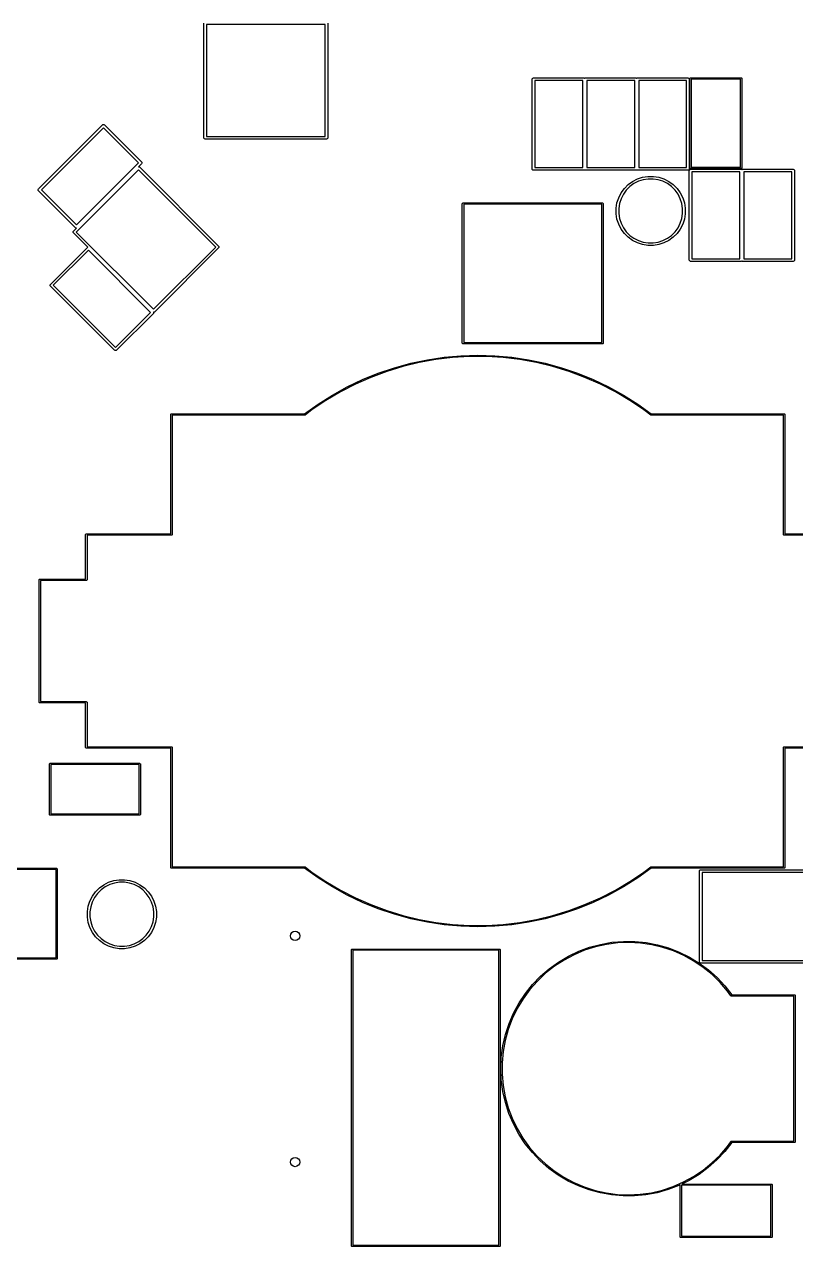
# Model space of a CAD drawing. Header units: inches. Extents: x 0.38 to 5.4, y 0.12 to 3.23.
# Drawn here: x 1.796 to 2.936, y 0.136 to 1.942 of the extents above; entities that cross this region are included whole.
import ezdxf

# ---------------------------------------------------------------- set-up
doc = ezdxf.new("R2010")
doc.units = ezdxf.units.IN
doc.header["$MEASUREMENT"] = 0
doc.layers.add('BLACK', color=250, linetype='CONTINUOUS')

msp = doc.modelspace()

# ---------------------------------------------------------------- linework, layer by layer
at = {"layer": 'BLACK', "linetype": 'CONTINUOUS'}
for p, q in [((2.0613, 1.7746), (2.0613, 1.9439)), ((2.0652, 1.942), (2.0652, 1.7766)), ((2.2408, 1.942), (2.0652, 1.942)), ((2.2408, 1.7766), (2.2408, 1.942)), ((2.2447, 1.9439), (2.2447, 1.7746)), ((2.5467, 1.861), (2.5468, 1.8617)), ((2.5467, 1.7287), (2.5467, 1.861)), ((2.5468, 1.8617), (2.5479, 1.8628)), ((2.5479, 1.8628), (2.5487, 1.8629)), ((2.5487, 1.8629), (2.6235, 1.8629)), ((2.6235, 1.8629), (2.6242, 1.8628)), ((2.6242, 1.8628), (2.6244, 1.8626)), ((2.6244, 1.8626), (2.6247, 1.8628)), ((2.6247, 1.8628), (2.6254, 1.8629)), ((2.6254, 1.8629), (2.7002, 1.8629)), ((2.7002, 1.8629), (2.701, 1.8628)), ((2.701, 1.8628), (2.7012, 1.8626)), ((2.7012, 1.8626), (2.7015, 1.8628)), ((2.7015, 1.8628), (2.7022, 1.8629)), ((2.7022, 1.8629), (2.777, 1.8629)), ((2.777, 1.8629), (2.7778, 1.8628)), ((2.7778, 1.8628), (2.7788, 1.8617)), ((2.7788, 1.8617), (2.779, 1.861)), ((2.779, 1.861), (2.779, 1.7287)), ((2.78, 1.8626), (2.7806, 1.8632)), ((2.78, 1.8622), (2.78, 1.8626)), ((2.78, 1.73), (2.78, 1.8622)), ((2.7806, 1.8632), (2.7809, 1.8632)), ((2.7809, 1.8632), (2.8557, 1.8632)), ((2.7819, 1.8613), (2.7819, 1.7309)), ((2.8548, 1.8613), (2.7819, 1.8613)), ((2.8548, 1.7309), (2.8548, 1.8613)), ((2.8557, 1.8632), (2.8561, 1.8632)), ((2.8561, 1.8632), (2.8567, 1.8626)), ((2.8567, 1.8626), (2.8567, 1.8622)), ((2.8567, 1.8622), (2.8567, 1.73)), ((2.5506, 1.859), (2.5506, 1.7306)), ((2.6215, 1.859), (2.5506, 1.859)), ((2.6215, 1.7306), (2.6215, 1.859)), ((2.6274, 1.859), (2.6274, 1.7306)), ((2.6983, 1.859), (2.6274, 1.859)), ((2.6983, 1.7306), (2.6983, 1.859)), ((2.7042, 1.859), (2.7042, 1.7306)), ((2.775, 1.859), (2.7042, 1.859)), ((2.775, 1.7306), (2.775, 1.859)), ((1.8171, 1.6989), (1.9118, 1.7936)), ((1.9132, 1.7894), (1.8213, 1.6975)), ((1.9118, 1.7936), (1.9124, 1.794)), ((1.9124, 1.794), (1.9139, 1.794)), ((1.965, 1.7376), (1.9132, 1.7894)), ((1.9139, 1.794), (1.9146, 1.7936)), ((1.9146, 1.7936), (1.9691, 1.739)), ((2.0614, 1.7739), (2.0613, 1.7746)), ((2.0625, 1.7728), (2.0614, 1.7739)), ((2.0632, 1.7727), (2.0625, 1.7728)), ((2.2428, 1.7727), (2.0632, 1.7727)), ((2.0652, 1.7766), (2.2408, 1.7766)), ((2.2435, 1.7728), (2.2428, 1.7727)), ((2.2446, 1.7739), (2.2435, 1.7728)), ((2.2447, 1.7746), (2.2446, 1.7739)), ((1.8731, 1.6457), (1.965, 1.7376)), ((1.9691, 1.7362), (1.9647, 1.7318)), ((1.9691, 1.739), (1.9696, 1.7384)), ((1.9696, 1.7368), (1.9691, 1.7362)), ((1.9696, 1.7384), (1.9696, 1.7368)), ((1.9696, 1.7368), (1.9696, 1.7368)), ((1.9648, 1.7272), (1.873, 1.6353)), ((1.9647, 1.7318), (1.9656, 1.7318)), ((2.079, 1.613), (1.9648, 1.7272)), ((1.9656, 1.7318), (1.9662, 1.7314)), ((1.9662, 1.7314), (2.0832, 1.6144)), ((2.5468, 1.7279), (2.5467, 1.7287)), ((2.5479, 1.7269), (2.5468, 1.7279)), ((2.5487, 1.7267), (2.5479, 1.7269)), ((2.6235, 1.7267), (2.5487, 1.7267)), ((2.5506, 1.7306), (2.6215, 1.7306)), ((2.6242, 1.7269), (2.6235, 1.7267)), ((2.6244, 1.7271), (2.6242, 1.7269)), ((2.6247, 1.7269), (2.6244, 1.7271)), ((2.6254, 1.7267), (2.6247, 1.7269)), ((2.7002, 1.7267), (2.6254, 1.7267)), ((2.6274, 1.7306), (2.6983, 1.7306)), ((2.701, 1.7269), (2.7002, 1.7267)), ((2.7012, 1.7271), (2.701, 1.7269)), ((2.7015, 1.7269), (2.7012, 1.7271)), ((2.7022, 1.7267), (2.7015, 1.7269)), ((2.777, 1.7267), (2.7022, 1.7267)), ((2.7023, 1.7137), (2.7099, 1.7161)), ((2.7042, 1.7306), (2.775, 1.7306)), ((2.7099, 1.7161), (2.7179, 1.7174)), ((2.7179, 1.7174), (2.7259, 1.7174)), ((2.7259, 1.7174), (2.7338, 1.7161)), ((2.7338, 1.7161), (2.7415, 1.7137)), ((2.7778, 1.7269), (2.777, 1.7267)), ((2.7788, 1.7279), (2.7778, 1.7269)), ((2.779, 1.7287), (2.7788, 1.7279)), ((2.779, 1.7261), (2.7791, 1.7269)), ((2.779, 1.5938), (2.779, 1.7261)), ((2.7791, 1.7269), (2.7802, 1.7279)), ((2.78, 1.7296), (2.78, 1.73)), ((2.7806, 1.7291), (2.78, 1.7296)), ((2.7802, 1.7279), (2.7809, 1.7281)), ((2.7809, 1.729), (2.7806, 1.7291)), ((2.8557, 1.729), (2.7809, 1.729)), ((2.7809, 1.7281), (2.8557, 1.7281)), ((2.7819, 1.7309), (2.8548, 1.7309)), ((2.7829, 1.7242), (2.7829, 1.5958)), ((2.8538, 1.7242), (2.7829, 1.7242)), ((2.8538, 1.5958), (2.8538, 1.7242)), ((2.8561, 1.7291), (2.8557, 1.729)), ((2.8557, 1.7281), (2.8565, 1.7279)), ((2.8567, 1.7296), (2.8561, 1.7291)), ((2.8565, 1.7279), (2.8567, 1.7277)), ((2.8567, 1.73), (2.8567, 1.7296)), ((2.8567, 1.7277), (2.857, 1.7279)), ((2.857, 1.7279), (2.8577, 1.7281)), ((2.8577, 1.7281), (2.9325, 1.7281)), ((2.8597, 1.7242), (2.8597, 1.5958)), ((2.9306, 1.7242), (2.8597, 1.7242)), ((2.9306, 1.5958), (2.9306, 1.7242)), ((2.9325, 1.7281), (2.9333, 1.7279)), ((2.9333, 1.7279), (2.9343, 1.7269)), ((2.9343, 1.7269), (2.9345, 1.7261)), ((2.9345, 1.7261), (2.9345, 1.5938)), ((1.8167, 1.6983), (1.8171, 1.6989)), ((1.8167, 1.6968), (1.8167, 1.6983)), ((2.6783, 1.6931), (2.683, 1.6996)), ((2.683, 1.6996), (2.6887, 1.7053)), ((2.6911, 1.7024), (2.6859, 1.6972)), ((2.6887, 1.7053), (2.6951, 1.71)), ((2.6971, 1.7068), (2.6911, 1.7024)), ((2.6951, 1.71), (2.7023, 1.7137)), ((2.7038, 1.7102), (2.6971, 1.7068)), ((2.7108, 1.7125), (2.7038, 1.7102)), ((2.7182, 1.7136), (2.7108, 1.7125)), ((2.7256, 1.7136), (2.7182, 1.7136)), ((2.733, 1.7125), (2.7256, 1.7136)), ((2.74, 1.7102), (2.733, 1.7125)), ((2.7467, 1.7068), (2.74, 1.7102)), ((2.7415, 1.7137), (2.7486, 1.71)), ((2.7527, 1.7024), (2.7467, 1.7068)), ((2.7486, 1.71), (2.7551, 1.7053)), ((2.7579, 1.6972), (2.7527, 1.7024)), ((2.7551, 1.7053), (2.7608, 1.6996)), ((2.7608, 1.6996), (2.7655, 1.6931)), ((1.8171, 1.6961), (1.8167, 1.6968)), ((1.8717, 1.6416), (1.8171, 1.6961)), ((1.8213, 1.6975), (1.8731, 1.6457)), ((2.6721, 1.6783), (2.6746, 1.686)), ((2.6746, 1.686), (2.6783, 1.6931)), ((2.6781, 1.6845), (2.6758, 1.6774)), ((2.6815, 1.6911), (2.6781, 1.6845)), ((2.6859, 1.6972), (2.6815, 1.6911)), ((2.7623, 1.6911), (2.7579, 1.6972)), ((2.7657, 1.6845), (2.7623, 1.6911)), ((2.7655, 1.6931), (2.7692, 1.686)), ((2.768, 1.6774), (2.7657, 1.6845)), ((2.7692, 1.686), (2.7717, 1.6783)), ((2.4435, 1.6772), (2.4436, 1.6776)), ((2.4435, 1.4709), (2.4435, 1.6772)), ((2.4436, 1.6776), (2.4442, 1.6781)), ((2.4442, 1.6781), (2.4445, 1.6782)), ((2.4445, 1.6782), (2.6508, 1.6782)), ((2.4455, 1.6762), (2.4455, 1.4719)), ((2.6498, 1.6762), (2.4455, 1.6762)), ((2.6498, 1.4719), (2.6498, 1.6762)), ((2.6508, 1.6782), (2.6512, 1.6781)), ((2.6512, 1.6781), (2.6517, 1.6776)), ((2.6517, 1.6776), (2.6518, 1.6772)), ((2.6518, 1.6772), (2.6518, 1.4709)), ((2.6709, 1.6704), (2.6721, 1.6783)), ((2.6709, 1.6701), (2.6709, 1.6704)), ((2.6709, 1.6624), (2.6709, 1.6701)), ((2.6721, 1.6544), (2.6709, 1.6624)), ((2.6758, 1.6774), (2.6746, 1.6701)), ((2.6746, 1.6701), (2.6746, 1.6627)), ((2.6746, 1.6627), (2.6758, 1.6553)), ((2.7691, 1.6701), (2.768, 1.6774)), ((2.768, 1.6553), (2.7691, 1.6627)), ((2.7691, 1.6627), (2.7691, 1.6701)), ((2.7717, 1.6783), (2.7729, 1.6704)), ((2.7729, 1.6624), (2.7717, 1.6544)), ((2.7729, 1.6704), (2.7729, 1.6624)), ((2.6746, 1.6468), (2.6721, 1.6544)), ((2.6783, 1.6396), (2.6746, 1.6468)), ((2.6758, 1.6553), (2.6781, 1.6482)), ((2.6781, 1.6482), (2.6815, 1.6416)), ((2.7623, 1.6416), (2.7657, 1.6482)), ((2.7692, 1.6468), (2.7655, 1.6396)), ((2.7657, 1.6482), (2.768, 1.6553)), ((2.7717, 1.6544), (2.7692, 1.6468)), ((1.8684, 1.6361), (1.8688, 1.6367)), ((1.8684, 1.6346), (1.8684, 1.6361)), ((1.8688, 1.6339), (1.8684, 1.6346)), ((1.8688, 1.6367), (1.8732, 1.6411)), ((1.8899, 1.6128), (1.8688, 1.6339)), ((1.8724, 1.6411), (1.8717, 1.6416)), ((1.8732, 1.6411), (1.8724, 1.6411)), ((1.873, 1.6353), (1.9871, 1.5212)), ((2.683, 1.6331), (2.6783, 1.6396)), ((2.6815, 1.6416), (2.6859, 1.6356)), ((2.6887, 1.6275), (2.683, 1.6331)), ((2.6859, 1.6356), (2.6911, 1.6303)), ((2.6951, 1.6227), (2.6887, 1.6275)), ((2.6911, 1.6303), (2.6971, 1.626)), ((2.6971, 1.626), (2.7038, 1.6226)), ((2.74, 1.6226), (2.7467, 1.626)), ((2.7467, 1.626), (2.7527, 1.6303)), ((2.7551, 1.6275), (2.7486, 1.6227)), ((2.7527, 1.6303), (2.7579, 1.6356)), ((2.7608, 1.6331), (2.7551, 1.6275)), ((2.7579, 1.6356), (2.7623, 1.6416)), ((2.7655, 1.6396), (2.7608, 1.6331)), ((1.8349, 1.5579), (1.8894, 1.6125)), ((1.8908, 1.6083), (1.839, 1.5565)), ((1.8894, 1.6125), (1.8899, 1.6128)), ((1.9827, 1.5164), (1.8908, 1.6083)), ((1.9871, 1.5212), (2.079, 1.613)), ((2.0832, 1.6117), (1.9885, 1.517)), ((2.0832, 1.6144), (2.0836, 1.6138)), ((2.0836, 1.6123), (2.0832, 1.6117)), ((2.0836, 1.6138), (2.0836, 1.6123)), ((2.7023, 1.6191), (2.6951, 1.6227)), ((2.7099, 1.6166), (2.7023, 1.6191)), ((2.7038, 1.6226), (2.7108, 1.6203)), ((2.7179, 1.6154), (2.7099, 1.6166)), ((2.7108, 1.6203), (2.7182, 1.6191)), ((2.7259, 1.6154), (2.7179, 1.6154)), ((2.7182, 1.6191), (2.7256, 1.6191)), ((2.7256, 1.6191), (2.733, 1.6203)), ((2.7338, 1.6166), (2.7259, 1.6154)), ((2.733, 1.6203), (2.74, 1.6226)), ((2.7415, 1.6191), (2.7338, 1.6166)), ((2.7486, 1.6227), (2.7415, 1.6191)), ((2.7791, 1.5931), (2.779, 1.5938)), ((2.7802, 1.592), (2.7791, 1.5931)), ((2.7809, 1.5919), (2.7802, 1.592)), ((2.8557, 1.5919), (2.7809, 1.5919)), ((2.7829, 1.5958), (2.8538, 1.5958)), ((2.8565, 1.592), (2.8557, 1.5919)), ((2.8567, 1.5923), (2.8565, 1.592)), ((2.857, 1.592), (2.8567, 1.5923)), ((2.8577, 1.5919), (2.857, 1.592)), ((2.9325, 1.5919), (2.8577, 1.5919)), ((2.8597, 1.5958), (2.9306, 1.5958)), ((2.9333, 1.592), (2.9325, 1.5919)), ((2.9343, 1.5931), (2.9333, 1.592)), ((2.9345, 1.5938), (2.9343, 1.5931)), ((1.8344, 1.5573), (1.8349, 1.5579)), ((1.8344, 1.5557), (1.8344, 1.5573)), ((1.8349, 1.5551), (1.8344, 1.5557)), ((1.9295, 1.4605), (1.8349, 1.5551)), ((1.839, 1.5565), (1.9309, 1.4646)), ((1.9309, 1.4646), (1.9827, 1.5164)), ((1.9869, 1.515), (1.9323, 1.4605)), ((1.9873, 1.5157), (1.9869, 1.515)), ((1.9879, 1.5166), (1.9873, 1.5166)), ((1.9873, 1.5166), (1.9873, 1.5157)), ((1.9885, 1.517), (1.9879, 1.5166)), ((2.4436, 1.4705), (2.4435, 1.4709)), ((2.4442, 1.47), (2.4436, 1.4705)), ((2.4445, 1.4699), (2.4442, 1.47)), ((2.6508, 1.4699), (2.4445, 1.4699)), ((2.4455, 1.4719), (2.6498, 1.4719)), ((2.6512, 1.47), (2.6508, 1.4699)), ((2.6517, 1.4705), (2.6512, 1.47)), ((2.6518, 1.4709), (2.6517, 1.4705)), ((1.9302, 1.46), (1.9295, 1.4605)), ((1.9317, 1.46), (1.9302, 1.46)), ((1.9323, 1.4605), (1.9317, 1.46)), ((2.3672, 1.4413), (2.3918, 1.4464)), ((2.4044, 1.4467), (2.3798, 1.4423)), ((2.3918, 1.4464), (2.4165, 1.4501)), ((2.4292, 1.4497), (2.4044, 1.4467)), ((2.4165, 1.4501), (2.4415, 1.4524)), ((2.4541, 1.4512), (2.4292, 1.4497)), ((2.4415, 1.4524), (2.4665, 1.4531)), ((2.479, 1.4512), (2.4541, 1.4512)), ((2.4665, 1.4531), (2.4916, 1.4524)), ((2.5039, 1.4497), (2.479, 1.4512)), ((2.4916, 1.4524), (2.5165, 1.4501)), ((2.5287, 1.4467), (2.5039, 1.4497)), ((2.5165, 1.4501), (2.5413, 1.4464)), ((2.5533, 1.4423), (2.5287, 1.4467)), ((2.5413, 1.4464), (2.5658, 1.4413)), ((2.3317, 1.4291), (2.3083, 1.4204)), ((2.3193, 1.4266), (2.3431, 1.4347)), ((2.3556, 1.4364), (2.3317, 1.4291)), ((2.3431, 1.4347), (2.3672, 1.4413)), ((2.3798, 1.4423), (2.3556, 1.4364)), ((2.5775, 1.4364), (2.5533, 1.4423)), ((2.5658, 1.4413), (2.59, 1.4347)), ((2.6014, 1.4291), (2.5775, 1.4364)), ((2.59, 1.4347), (2.6138, 1.4266)), ((2.6248, 1.4204), (2.6014, 1.4291)), ((2.2855, 1.4104), (2.2633, 1.399)), ((2.2735, 1.4064), (2.2961, 1.4172)), ((2.3083, 1.4204), (2.2855, 1.4104)), ((2.2961, 1.4172), (2.3193, 1.4266)), ((2.6138, 1.4266), (2.637, 1.4172)), ((2.6476, 1.4104), (2.6248, 1.4204)), ((2.637, 1.4172), (2.6596, 1.4064)), ((2.6698, 1.399), (2.6476, 1.4104)), ((2.2304, 1.3809), (2.2516, 1.3943)), ((2.2633, 1.399), (2.2418, 1.3863)), ((2.2516, 1.3943), (2.2735, 1.4064)), ((2.6596, 1.4064), (2.6815, 1.3943)), ((2.6913, 1.3863), (2.6698, 1.399)), ((2.6815, 1.3943), (2.7027, 1.3809)), ((2.2103, 1.3665), (2.2304, 1.3809)), ((2.2418, 1.3863), (2.2211, 1.3723)), ((2.7119, 1.3723), (2.6913, 1.3863)), ((2.7027, 1.3809), (2.7228, 1.3665)), ((2.0128, 1.3655), (2.0129, 1.3659)), ((2.0128, 1.1893), (2.0128, 1.3655)), ((2.0129, 1.3659), (2.0134, 1.3664)), ((2.0134, 1.3664), (2.0138, 1.3665)), ((2.0138, 1.3665), (2.2103, 1.3665)), ((2.2106, 1.3645), (2.0148, 1.3645)), ((2.0148, 1.3645), (2.0148, 1.1883)), ((2.2107, 1.3645), (2.2106, 1.3645)), ((2.211, 1.3646), (2.2107, 1.3645)), ((2.2107, 1.3645), (2.2107, 1.3645)), ((2.2107, 1.3645), (2.2107, 1.3645)), ((2.2111, 1.3647), (2.211, 1.3646)), ((2.2112, 1.3647), (2.2111, 1.3647)), ((2.2211, 1.3723), (2.2112, 1.3647)), ((2.7219, 1.3647), (2.7119, 1.3723)), ((2.722, 1.3647), (2.7219, 1.3647)), ((2.7221, 1.3646), (2.722, 1.3647)), ((2.7224, 1.3645), (2.7221, 1.3646)), ((2.9183, 1.3645), (2.7224, 1.3645)), ((2.7224, 1.3645), (2.7224, 1.3645)), ((2.7224, 1.3645), (2.7224, 1.3645)), ((2.7224, 1.3645), (2.7224, 1.3645)), ((2.7228, 1.3665), (2.9193, 1.3665)), ((2.9183, 1.1883), (2.9183, 1.3645)), ((2.9193, 1.3665), (2.9197, 1.3664)), ((2.9197, 1.3664), (2.9202, 1.3659)), ((2.9202, 1.3659), (2.9203, 1.3655)), ((2.9203, 1.3655), (2.9203, 1.1893)), ((1.8868, 1.1883), (1.8869, 1.1887)), ((1.8868, 1.1224), (1.8868, 1.1883)), ((1.8869, 1.1887), (1.8874, 1.1892)), ((1.8874, 1.1892), (1.8878, 1.1893)), ((1.8878, 1.1893), (2.0128, 1.1893)), ((2.0138, 1.1874), (1.8888, 1.1874)), ((1.8888, 1.1874), (1.8888, 1.1214)), ((2.0142, 1.1874), (2.0138, 1.1874)), ((2.0147, 1.188), (2.0142, 1.1874)), ((2.0148, 1.1883), (2.0147, 1.188)), ((2.9184, 1.188), (2.9183, 1.1883)), ((2.9189, 1.1874), (2.9184, 1.188)), ((2.9193, 1.1874), (2.9189, 1.1874)), ((3.0443, 1.1874), (2.9193, 1.1874)), ((2.9203, 1.1893), (3.0453, 1.1893)), ((1.8179, 1.1214), (1.818, 1.1218)), ((1.8179, 0.9403), (1.8179, 1.1214)), ((1.818, 1.1218), (1.8185, 1.1223)), ((1.8185, 1.1223), (1.8189, 1.1224)), ((1.8189, 1.1224), (1.8868, 1.1224)), ((1.8878, 1.1204), (1.8199, 1.1204)), ((1.8199, 1.1204), (1.8199, 0.9413)), ((1.8882, 1.1205), (1.8878, 1.1204)), ((1.8887, 1.121), (1.8882, 1.1205)), ((1.8888, 1.1214), (1.8887, 1.121)), ((1.818, 0.9399), (1.8179, 0.9403)), ((1.8185, 0.9394), (1.818, 0.9399)), ((1.8189, 0.9393), (1.8185, 0.9394)), ((1.8868, 0.9393), (1.8189, 0.9393)), ((1.8199, 0.9413), (1.8878, 0.9413)), ((1.8868, 0.8734), (1.8868, 0.9393)), ((1.8878, 0.9413), (1.8882, 0.9412)), ((1.8882, 0.9412), (1.8887, 0.9407)), ((1.8887, 0.9407), (1.8888, 0.9403)), ((1.8888, 0.9403), (1.8888, 0.8744)), ((1.8869, 0.873), (1.8868, 0.8734)), ((1.8874, 0.8725), (1.8869, 0.873)), ((1.8878, 0.8724), (1.8874, 0.8725)), ((2.0128, 0.8724), (1.8878, 0.8724)), ((1.8888, 0.8744), (2.0138, 0.8744)), ((2.0128, 0.6962), (2.0128, 0.8724)), ((2.0138, 0.8744), (2.0142, 0.8743)), ((2.0142, 0.8743), (2.0147, 0.8738)), ((2.0147, 0.8738), (2.0148, 0.8734)), ((2.0148, 0.8734), (2.0148, 0.6972)), ((2.9183, 0.8734), (2.9184, 0.8738)), ((2.9183, 0.6972), (2.9183, 0.8734)), ((2.9184, 0.8738), (2.9189, 0.8743)), ((2.9189, 0.8743), (2.9193, 0.8744)), ((2.9193, 0.8744), (3.0443, 0.8744)), ((3.0453, 0.8724), (2.9203, 0.8724)), ((2.9203, 0.8724), (2.9203, 0.6962)), ((1.8334, 0.8493), (1.8335, 0.8496)), ((1.8334, 0.7745), (1.8334, 0.8493)), ((1.8335, 0.8496), (1.834, 0.8502)), ((1.834, 0.8502), (1.8344, 0.8502)), ((1.8344, 0.8502), (1.9667, 0.8502)), ((1.9667, 0.8502), (1.9671, 0.8502)), ((1.9671, 0.8502), (1.9676, 0.8496)), ((1.9676, 0.8496), (1.9677, 0.8493)), ((1.9677, 0.8493), (1.9677, 0.7745)), ((1.8354, 0.8483), (1.8354, 0.7754)), ((1.9657, 0.8483), (1.8354, 0.8483)), ((1.9657, 0.7754), (1.9657, 0.8483)), ((1.8335, 0.7741), (1.8334, 0.7745)), ((1.834, 0.7735), (1.8335, 0.7741)), ((1.8344, 0.7735), (1.834, 0.7735)), ((1.9667, 0.7735), (1.8344, 0.7735)), ((1.8354, 0.7754), (1.9657, 0.7754)), ((1.9671, 0.7735), (1.9667, 0.7735)), ((1.9676, 0.7741), (1.9671, 0.7735)), ((1.9677, 0.7745), (1.9676, 0.7741)), ((1.7691, 0.695), (1.8439, 0.695)), ((1.843, 0.693), (1.7701, 0.693)), ((1.843, 0.5627), (1.843, 0.693)), ((1.8439, 0.695), (1.8443, 0.6949)), ((1.8443, 0.6949), (1.8449, 0.6944)), ((1.8449, 0.6944), (1.8449, 0.694)), ((1.8449, 0.694), (1.8449, 0.5617)), ((2.0129, 0.6958), (2.0128, 0.6962)), ((2.0134, 0.6953), (2.0129, 0.6958)), ((2.0138, 0.6952), (2.0134, 0.6953)), ((2.2103, 0.6952), (2.0138, 0.6952)), ((2.0148, 0.6972), (2.2106, 0.6972)), ((2.2304, 0.6808), (2.2103, 0.6952)), ((2.2106, 0.6972), (2.2107, 0.6972)), ((2.2107, 0.6972), (2.2107, 0.6972)), ((2.2107, 0.6972), (2.2107, 0.6972)), ((2.2107, 0.6972), (2.211, 0.6971)), ((2.211, 0.6971), (2.2111, 0.697)), ((2.2111, 0.697), (2.2112, 0.697)), ((2.2112, 0.697), (2.2211, 0.6894)), ((2.2211, 0.6894), (2.2418, 0.6755)), ((2.6913, 0.6755), (2.7119, 0.6894)), ((2.7228, 0.6952), (2.7027, 0.6808)), ((2.7119, 0.6894), (2.7219, 0.697)), ((2.7219, 0.697), (2.722, 0.697)), ((2.722, 0.697), (2.7221, 0.6971)), ((2.7221, 0.6971), (2.7224, 0.6972)), ((2.7224, 0.6972), (2.7224, 0.6972)), ((2.7224, 0.6972), (2.7224, 0.6972)), ((2.7224, 0.6972), (2.7224, 0.6972)), ((2.7224, 0.6972), (2.9183, 0.6972)), ((2.9193, 0.6952), (2.7228, 0.6952)), ((2.7939, 0.6908), (2.794, 0.6915)), ((2.7939, 0.5569), (2.7939, 0.6908)), ((2.794, 0.6915), (2.7951, 0.6926)), ((2.7951, 0.6926), (2.7958, 0.6928)), ((2.7958, 0.6928), (2.9573, 0.6928)), ((2.7978, 0.6888), (2.7978, 0.5589)), ((2.9553, 0.6888), (2.7978, 0.6888)), ((2.9197, 0.6953), (2.9193, 0.6952)), ((2.9202, 0.6958), (2.9197, 0.6953)), ((2.9203, 0.6962), (2.9202, 0.6958)), ((1.9072, 0.6659), (1.9137, 0.6706)), ((1.9137, 0.6706), (1.9208, 0.6743)), ((1.9223, 0.6708), (1.9156, 0.6674)), ((1.9208, 0.6743), (1.9284, 0.6768)), ((1.9293, 0.6731), (1.9223, 0.6708)), ((1.9284, 0.6768), (1.9364, 0.678)), ((1.9367, 0.6743), (1.9293, 0.6731)), ((1.9364, 0.678), (1.9444, 0.678)), ((1.9441, 0.6743), (1.9367, 0.6743)), ((1.9515, 0.6731), (1.9441, 0.6743)), ((1.9444, 0.678), (1.9523, 0.6768)), ((1.9585, 0.6708), (1.9515, 0.6731)), ((1.9523, 0.6768), (1.96, 0.6743)), ((1.9652, 0.6674), (1.9585, 0.6708)), ((1.96, 0.6743), (1.9671, 0.6706)), ((1.9671, 0.6706), (1.9736, 0.6659)), ((2.2516, 0.6674), (2.2304, 0.6808)), ((2.2418, 0.6755), (2.2633, 0.6628)), ((2.6698, 0.6628), (2.6913, 0.6755)), ((2.7027, 0.6808), (2.6815, 0.6674)), ((1.8931, 0.6466), (1.8968, 0.6537)), ((1.9, 0.6518), (1.8966, 0.6451)), ((1.8968, 0.6537), (1.9015, 0.6602)), ((1.9044, 0.6578), (1.9, 0.6518)), ((1.9015, 0.6602), (1.9072, 0.6659)), ((1.9096, 0.663), (1.9044, 0.6578)), ((1.9156, 0.6674), (1.9096, 0.663)), ((1.9712, 0.663), (1.9652, 0.6674)), ((1.9764, 0.6578), (1.9712, 0.663)), ((1.9736, 0.6659), (1.9793, 0.6602)), ((1.9808, 0.6518), (1.9764, 0.6578)), ((1.9793, 0.6602), (1.984, 0.6537)), ((1.9842, 0.6451), (1.9808, 0.6518)), ((1.984, 0.6537), (1.9877, 0.6466)), ((2.2735, 0.6553), (2.2516, 0.6674)), ((2.2633, 0.6628), (2.2855, 0.6514)), ((2.2961, 0.6445), (2.2735, 0.6553)), ((2.2855, 0.6514), (2.3083, 0.6413)), ((2.6248, 0.6413), (2.6476, 0.6514)), ((2.6596, 0.6553), (2.637, 0.6445)), ((2.6476, 0.6514), (2.6698, 0.6628)), ((2.6815, 0.6674), (2.6596, 0.6553)), ((1.8894, 0.631), (1.8906, 0.639)), ((1.8906, 0.639), (1.8931, 0.6466)), ((1.8943, 0.6381), (1.8931, 0.6307)), ((1.8966, 0.6451), (1.8943, 0.6381)), ((1.9865, 0.6381), (1.9842, 0.6451)), ((1.9876, 0.6307), (1.9865, 0.6381)), ((1.9877, 0.6466), (1.9902, 0.639)), ((1.9902, 0.639), (1.9914, 0.631)), ((2.3193, 0.6351), (2.2961, 0.6445)), ((2.3083, 0.6413), (2.3317, 0.6326)), ((2.3431, 0.6271), (2.3193, 0.6351)), ((2.3317, 0.6326), (2.3556, 0.6253)), ((2.5775, 0.6253), (2.6014, 0.6326)), ((2.6138, 0.6351), (2.59, 0.6271)), ((2.6014, 0.6326), (2.6248, 0.6413)), ((2.637, 0.6445), (2.6138, 0.6351)), ((1.8894, 0.6307), (1.8894, 0.631)), ((1.8894, 0.623), (1.8894, 0.6307)), ((1.8906, 0.6151), (1.8894, 0.623)), ((1.8931, 0.6074), (1.8906, 0.6151)), ((1.8931, 0.6307), (1.8931, 0.6233)), ((1.8931, 0.6233), (1.8943, 0.6159)), ((1.8943, 0.6159), (1.8966, 0.6089)), ((1.9842, 0.6089), (1.9865, 0.6159)), ((1.9865, 0.6159), (1.9876, 0.6233)), ((1.9876, 0.6233), (1.9876, 0.6307)), ((1.9902, 0.6151), (1.9877, 0.6074)), ((1.9914, 0.623), (1.9902, 0.6151)), ((1.9914, 0.631), (1.9914, 0.623)), ((2.3672, 0.6204), (2.3431, 0.6271)), ((2.3556, 0.6253), (2.3798, 0.6194)), ((2.3918, 0.6153), (2.3672, 0.6204)), ((2.3798, 0.6194), (2.4044, 0.615)), ((2.4165, 0.6116), (2.3918, 0.6153)), ((2.4044, 0.615), (2.4292, 0.612)), ((2.5039, 0.612), (2.5287, 0.615)), ((2.5413, 0.6153), (2.5165, 0.6116)), ((2.5287, 0.615), (2.5533, 0.6194)), ((2.5658, 0.6204), (2.5413, 0.6153)), ((2.5533, 0.6194), (2.5775, 0.6253)), ((2.59, 0.6271), (2.5658, 0.6204)), ((1.8968, 0.6003), (1.8931, 0.6074)), ((1.8966, 0.6089), (1.9, 0.6022)), ((1.9015, 0.5938), (1.8968, 0.6003)), ((1.9, 0.6022), (1.9044, 0.5962)), ((1.9044, 0.5962), (1.9096, 0.591)), ((1.9712, 0.591), (1.9764, 0.5962)), ((1.9764, 0.5962), (1.9808, 0.6022)), ((1.984, 0.6003), (1.9793, 0.5938)), ((1.9808, 0.6022), (1.9842, 0.6089)), ((1.9877, 0.6074), (1.984, 0.6003)), ((2.4415, 0.6093), (2.4165, 0.6116)), ((2.4292, 0.612), (2.4541, 0.6106)), ((2.4665, 0.6086), (2.4415, 0.6093)), ((2.4541, 0.6106), (2.479, 0.6106)), ((2.4916, 0.6093), (2.4665, 0.6086)), ((2.479, 0.6106), (2.5039, 0.612)), ((2.5165, 0.6116), (2.4916, 0.6093)), ((1.9072, 0.5881), (1.9015, 0.5938)), ((1.9137, 0.5834), (1.9072, 0.5881)), ((1.9096, 0.591), (1.9156, 0.5866)), ((1.9208, 0.5797), (1.9137, 0.5834)), ((1.9156, 0.5866), (1.9223, 0.5832)), ((1.9284, 0.5772), (1.9208, 0.5797)), ((1.9223, 0.5832), (1.9293, 0.5809)), ((1.9293, 0.5809), (1.9367, 0.5798)), ((1.9367, 0.5798), (1.9441, 0.5798)), ((1.9441, 0.5798), (1.9515, 0.5809)), ((1.9515, 0.5809), (1.9585, 0.5832)), ((1.96, 0.5797), (1.9523, 0.5772)), ((1.9585, 0.5832), (1.9652, 0.5866)), ((1.9671, 0.5834), (1.96, 0.5797)), ((1.9652, 0.5866), (1.9712, 0.591)), ((1.9736, 0.5881), (1.9671, 0.5834)), ((1.9793, 0.5938), (1.9736, 0.5881)), ((2.6156, 0.5724), (2.6315, 0.5782)), ((2.6401, 0.5789), (2.6241, 0.5738)), ((2.6315, 0.5782), (2.6479, 0.5826)), ((2.6565, 0.5825), (2.6401, 0.5789)), ((2.6479, 0.5826), (2.6646, 0.5856)), ((2.6732, 0.5847), (2.6565, 0.5825)), ((2.6646, 0.5856), (2.6815, 0.5869)), ((2.69, 0.5853), (2.6732, 0.5847)), ((2.6815, 0.5869), (2.6985, 0.5868)), ((2.7068, 0.5844), (2.69, 0.5853)), ((2.6985, 0.5868), (2.7154, 0.5852)), ((2.7234, 0.582), (2.7068, 0.5844)), ((2.7154, 0.5852), (2.732, 0.582)), ((2.7397, 0.5781), (2.7234, 0.582)), ((2.732, 0.582), (2.7483, 0.5773)), ((2.7557, 0.5728), (2.7397, 0.5781)), ((1.8439, 0.5607), (1.7691, 0.5607)), ((1.7701, 0.5627), (1.843, 0.5627)), ((1.8443, 0.5608), (1.8439, 0.5607)), ((1.8449, 0.5613), (1.8443, 0.5608)), ((1.8449, 0.5617), (1.8449, 0.5613)), ((1.9364, 0.576), (1.9284, 0.5772)), ((1.9444, 0.576), (1.9364, 0.576)), ((1.9523, 0.5772), (1.9444, 0.576)), ((2.2795, 0.5748), (2.2796, 0.5751)), ((2.2795, 0.137), (2.2795, 0.5748)), ((2.2796, 0.5751), (2.2801, 0.5757)), ((2.2801, 0.5757), (2.2805, 0.5757)), ((2.2805, 0.5757), (2.4986, 0.5757)), ((2.2815, 0.5738), (2.2815, 0.1379)), ((2.4976, 0.5738), (2.2815, 0.5738)), ((2.4976, 0.1379), (2.4976, 0.5738)), ((2.4986, 0.5757), (2.499, 0.5757)), ((2.499, 0.5757), (2.4995, 0.5751)), ((2.4995, 0.5751), (2.4996, 0.5748)), ((2.4996, 0.5748), (2.4996, 0.137)), ((2.5857, 0.5565), (2.6003, 0.5651)), ((2.6087, 0.5673), (2.5938, 0.5594)), ((2.6003, 0.5651), (2.6156, 0.5724)), ((2.6241, 0.5738), (2.6087, 0.5673)), ((2.7483, 0.5773), (2.7642, 0.5712)), ((2.7711, 0.566), (2.7557, 0.5728)), ((2.7642, 0.5712), (2.7794, 0.5637)), ((2.7858, 0.5579), (2.7711, 0.566)), ((2.7794, 0.5637), (2.7938, 0.5549)), ((2.5591, 0.5355), (2.5719, 0.5466)), ((2.5797, 0.5503), (2.5666, 0.5398)), ((2.5719, 0.5466), (2.5857, 0.5565)), ((2.5938, 0.5594), (2.5797, 0.5503)), ((2.7997, 0.5485), (2.7858, 0.5579)), ((2.7938, 0.5549), (2.8075, 0.5448)), ((2.794, 0.5562), (2.7939, 0.5569)), ((2.7951, 0.5551), (2.794, 0.5562)), ((2.7958, 0.555), (2.7951, 0.5551)), ((2.9573, 0.555), (2.7958, 0.555)), ((2.7978, 0.5589), (2.9553, 0.5589)), ((2.8127, 0.5379), (2.7997, 0.5485)), ((2.8075, 0.5448), (2.8201, 0.5335)), ((2.5544, 0.5283), (2.5433, 0.5157)), ((2.5473, 0.5233), (2.5591, 0.5355)), ((2.5666, 0.5398), (2.5544, 0.5283)), ((2.8247, 0.5262), (2.8127, 0.5379)), ((2.8201, 0.5335), (2.8317, 0.5211)), ((2.8356, 0.5134), (2.8247, 0.5262)), ((2.5273, 0.496), (2.5367, 0.5101)), ((2.5433, 0.5157), (2.5333, 0.5021)), ((2.5367, 0.5101), (2.5473, 0.5233)), ((2.8317, 0.5211), (2.8418, 0.5081)), ((2.8405, 0.5066), (2.8356, 0.5134)), ((2.8408, 0.5063), (2.8405, 0.5066)), ((2.8409, 0.5062), (2.8408, 0.5063)), ((2.841, 0.5062), (2.8409, 0.5062)), ((2.8413, 0.5061), (2.841, 0.5062)), ((2.841, 0.5062), (2.841, 0.5062)), ((2.841, 0.5062), (2.841, 0.5062)), ((2.9336, 0.5061), (2.8413, 0.5061)), ((2.8418, 0.5081), (2.9346, 0.5081)), ((2.9336, 0.2916), (2.9336, 0.5061)), ((2.9346, 0.5081), (2.935, 0.508)), ((2.935, 0.508), (2.9355, 0.5075)), ((2.9355, 0.5075), (2.9356, 0.5071)), ((2.9356, 0.5071), (2.9356, 0.2906)), ((2.5247, 0.4877), (2.5173, 0.4726)), ((2.5192, 0.4811), (2.5273, 0.496)), ((2.5333, 0.5021), (2.5247, 0.4877)), ((2.5173, 0.4726), (2.5114, 0.4569)), ((2.5125, 0.4655), (2.5192, 0.4811)), ((2.5114, 0.4569), (2.5069, 0.4407)), ((2.5072, 0.4494), (2.5125, 0.4655)), ((2.5034, 0.4328), (2.5072, 0.4494)), ((2.5069, 0.4407), (2.5038, 0.4242)), ((2.5003, 0.3991), (2.5011, 0.416)), ((2.5011, 0.416), (2.5034, 0.4328)), ((2.5038, 0.4242), (2.5023, 0.4075)), ((2.5011, 0.3822), (2.5003, 0.3991)), ((2.5023, 0.4075), (2.5023, 0.3907)), ((2.5033, 0.3653), (2.5011, 0.3822)), ((2.5023, 0.3907), (2.5038, 0.374)), ((2.5071, 0.3488), (2.5033, 0.3653)), ((2.5038, 0.374), (2.5068, 0.3574)), ((2.5068, 0.3574), (2.5112, 0.3412)), ((2.5123, 0.3327), (2.5071, 0.3488)), ((2.5112, 0.3412), (2.5171, 0.3255)), ((2.519, 0.3171), (2.5123, 0.3327)), ((2.5171, 0.3255), (2.5244, 0.3104)), ((2.5271, 0.3022), (2.519, 0.3171)), ((2.5244, 0.3104), (2.5331, 0.296)), ((2.5364, 0.288), (2.5271, 0.3022)), ((2.5331, 0.296), (2.543, 0.2824)), ((2.8418, 0.2896), (2.8314, 0.2763)), ((2.8353, 0.2839), (2.8402, 0.2908)), ((2.8402, 0.2908), (2.8404, 0.2909)), ((2.8404, 0.291), (2.8409, 0.2915)), ((2.8404, 0.2909), (2.8404, 0.291)), ((2.8409, 0.2915), (2.8413, 0.2916)), ((2.8413, 0.2916), (2.9336, 0.2916)), ((2.9346, 0.2896), (2.8418, 0.2896)), ((2.935, 0.2897), (2.9346, 0.2896)), ((2.9355, 0.2902), (2.935, 0.2897)), ((2.9356, 0.2906), (2.9355, 0.2902)), ((2.547, 0.2748), (2.5364, 0.288)), ((2.543, 0.2824), (2.554, 0.2698)), ((2.5588, 0.2625), (2.547, 0.2748)), ((2.8124, 0.2595), (2.8244, 0.2712)), ((2.8314, 0.2763), (2.8198, 0.2639)), ((2.8244, 0.2712), (2.8353, 0.2839)), ((2.554, 0.2698), (2.5662, 0.2582)), ((2.5716, 0.2514), (2.5588, 0.2625)), ((2.5662, 0.2582), (2.5794, 0.2477)), ((2.7993, 0.2489), (2.8124, 0.2595)), ((2.8198, 0.2639), (2.8071, 0.2527)), ((2.5853, 0.2415), (2.5716, 0.2514)), ((2.5794, 0.2477), (2.5934, 0.2385)), ((2.5999, 0.2328), (2.5853, 0.2415)), ((2.5934, 0.2385), (2.6082, 0.2306)), ((2.7706, 0.2315), (2.7854, 0.2395)), ((2.7934, 0.2426), (2.7789, 0.2338)), ((2.7854, 0.2395), (2.7993, 0.2489)), ((2.8071, 0.2527), (2.7934, 0.2426)), ((2.6152, 0.2255), (2.5999, 0.2328)), ((2.6082, 0.2306), (2.6237, 0.2241)), ((2.6311, 0.2196), (2.6152, 0.2255)), ((2.6237, 0.2241), (2.6397, 0.2189)), ((2.6475, 0.2152), (2.6311, 0.2196)), ((2.6397, 0.2189), (2.6561, 0.2153)), ((2.7229, 0.2156), (2.7393, 0.2195)), ((2.7479, 0.2202), (2.7316, 0.2156)), ((2.7393, 0.2195), (2.7552, 0.2248)), ((2.7637, 0.2263), (2.7479, 0.2202)), ((2.7552, 0.2248), (2.7706, 0.2315)), ((2.7656, 0.2272), (2.7637, 0.2263)), ((2.7656, 0.1503), (2.7656, 0.2272)), ((2.7676, 0.2265), (2.7676, 0.1513)), ((2.8995, 0.2265), (2.7676, 0.2265)), ((2.7789, 0.2338), (2.768, 0.2284)), ((2.768, 0.2284), (2.9005, 0.2284)), ((2.8995, 0.1513), (2.8995, 0.2265)), ((2.9005, 0.2284), (2.9008, 0.2284)), ((2.9008, 0.2284), (2.9014, 0.2278)), ((2.9014, 0.2278), (2.9015, 0.2274)), ((2.9015, 0.2274), (2.9015, 0.1503)), ((2.6642, 0.2122), (2.6475, 0.2152)), ((2.6561, 0.2153), (2.6727, 0.2131)), ((2.6811, 0.2108), (2.6642, 0.2122)), ((2.6727, 0.2131), (2.6895, 0.2124)), ((2.698, 0.2109), (2.6811, 0.2108)), ((2.6895, 0.2124), (2.7063, 0.2133)), ((2.7149, 0.2125), (2.698, 0.2109)), ((2.7063, 0.2133), (2.7229, 0.2156)), ((2.7316, 0.2156), (2.7149, 0.2125)), ((2.7657, 0.1499), (2.7656, 0.1503)), ((2.7662, 0.1494), (2.7657, 0.1499)), ((2.7666, 0.1493), (2.7662, 0.1494)), ((2.9005, 0.1493), (2.7666, 0.1493)), ((2.7676, 0.1513), (2.8995, 0.1513)), ((2.9008, 0.1494), (2.9005, 0.1493)), ((2.9014, 0.1499), (2.9008, 0.1494)), ((2.9015, 0.1503), (2.9014, 0.1499)), ((2.2796, 0.1366), (2.2795, 0.137)), ((2.2801, 0.1361), (2.2796, 0.1366)), ((2.2805, 0.136), (2.2801, 0.1361)), ((2.4986, 0.136), (2.2805, 0.136)), ((2.2815, 0.1379), (2.4976, 0.1379)), ((2.499, 0.1361), (2.4986, 0.136)), ((2.4995, 0.1366), (2.499, 0.1361)), ((2.4996, 0.137), (2.4995, 0.1366))]:
    msp.add_line(p, q, dxfattribs=at)
at = {"layer": 'BLACK'}
for centre in [(2.1963, 0.5951), (2.1963, 0.5951), (2.1963, 0.2609), (2.1963, 0.2609)]:
    msp.add_circle(centre, 0.00689, dxfattribs=at)

doc.saveas('drawing.dxf')
